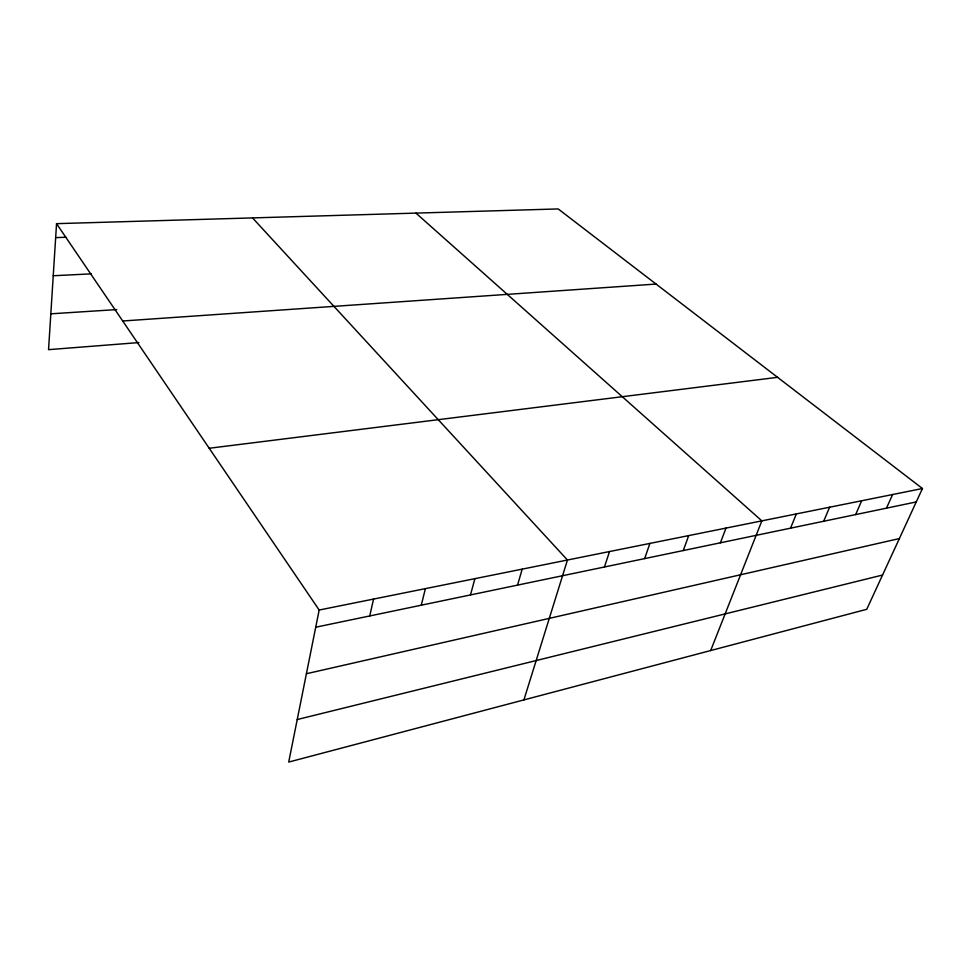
<?xml version="1.0" encoding="UTF-8"?>
<svg xmlns="http://www.w3.org/2000/svg" width="971" height="971" viewBox="0 0 971 971"><rect width="100%" height="100%" fill="white"/><g stroke="black" fill="none" stroke-linecap="round" stroke-linejoin="round"><path stroke-width="1.46" d="M56.549 223.658L319.168 610.031L288.715 762.065L866.751 609.303L922.45 488.522L558.179 208.935L56.549 223.658L48.55 349.657L138.902 342.569M369.745 615.954L373.544 599.071M421.28 605.2L425.395 588.632M470.486 594.932L474.892 578.667M517.543 585.125L522.192 569.14M523.915 699.897L567.452 560.024L252.521 217.905M604.448 566.991L609.533 551.54M644.647 558.604L649.915 543.408M683.268 550.545L688.706 535.591M720.409 542.801L725.992 528.09M710.687 650.546L761.847 520.869L415.94 213.11M790.54 528.175L796.366 513.914M823.687 521.257L829.622 507.214M855.645 514.594L861.678 500.757M886.487 508.161L892.604 494.53M297.235 719.535L882.542 575.05M306.411 673.74L899.364 538.565M315.733 627.217L916.26 501.946M319.168 610.031L922.45 488.522M209.214 448.262L777.589 377.331M122.71 321L656.056 284.066M50.82 313.827L116.751 309.579M53.235 275.752L91.262 273.858M55.663 237.616L66.04 237.252"/></g></svg>
